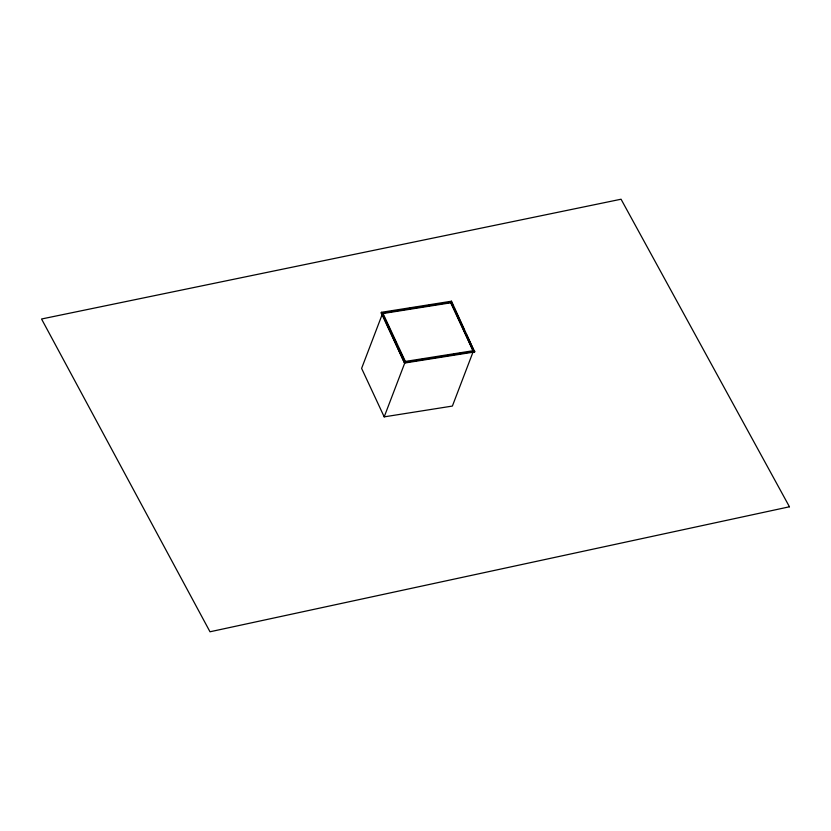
<?xml version="1.0" encoding="UTF-8"?>
<svg xmlns="http://www.w3.org/2000/svg" width="831" height="831" viewBox="0 0 831 831"><rect width="100%" height="100%" fill="white"/><g stroke="black" fill="none" stroke-linecap="round" stroke-linejoin="round"><path stroke-width="1.25" d="M381.2 312.955L381.45 312.3L451.524 301.206L474.626 351.96L404.552 363.054L381.2 312.955L383.745 312.549M384.202 416.861L405.362 361.443L382.769 312.965L450.953 302.162L450.703 302.816L382.52 313.609L361.61 368.382L384.202 416.861L452.386 406.068L472.849 352.489M404.552 363.054L381.45 312.3M451.275 301.861L451.524 301.206M450.953 302.162L473.296 351.305L450.703 302.816M386.29 312.144L388.846 311.739M391.391 311.345L393.936 310.939M407.959 308.716L410.504 308.311M413.049 307.906L415.604 307.501M418.149 307.106L420.694 306.701M423.249 306.296L425.794 305.891M428.339 305.486L430.884 305.081M443.629 303.066L446.174 302.661M405.362 361.443L473.545 350.651M406.38 361.901L408.904 361.495M411.428 361.101L413.952 360.696M416.476 360.301L419.011 359.896M421.535 359.501L424.059 359.096M437.947 356.904L440.472 356.499M442.996 356.104L445.52 355.699M448.044 355.304L450.568 354.899M453.103 354.505L455.627 354.099M458.151 353.705L460.675 353.3M404.801 362.409L474.875 351.305M451.815 303.024L452.905 305.351M453.986 307.678L463.76 328.661M466.482 334.478L474.626 351.96M382.52 313.609L396.512 343.629M399.202 349.404L404.583 360.945M789.45 506.785L210.004 631.778L41.55 319L621.058 199.222L789.45 506.785"/></g></svg>
